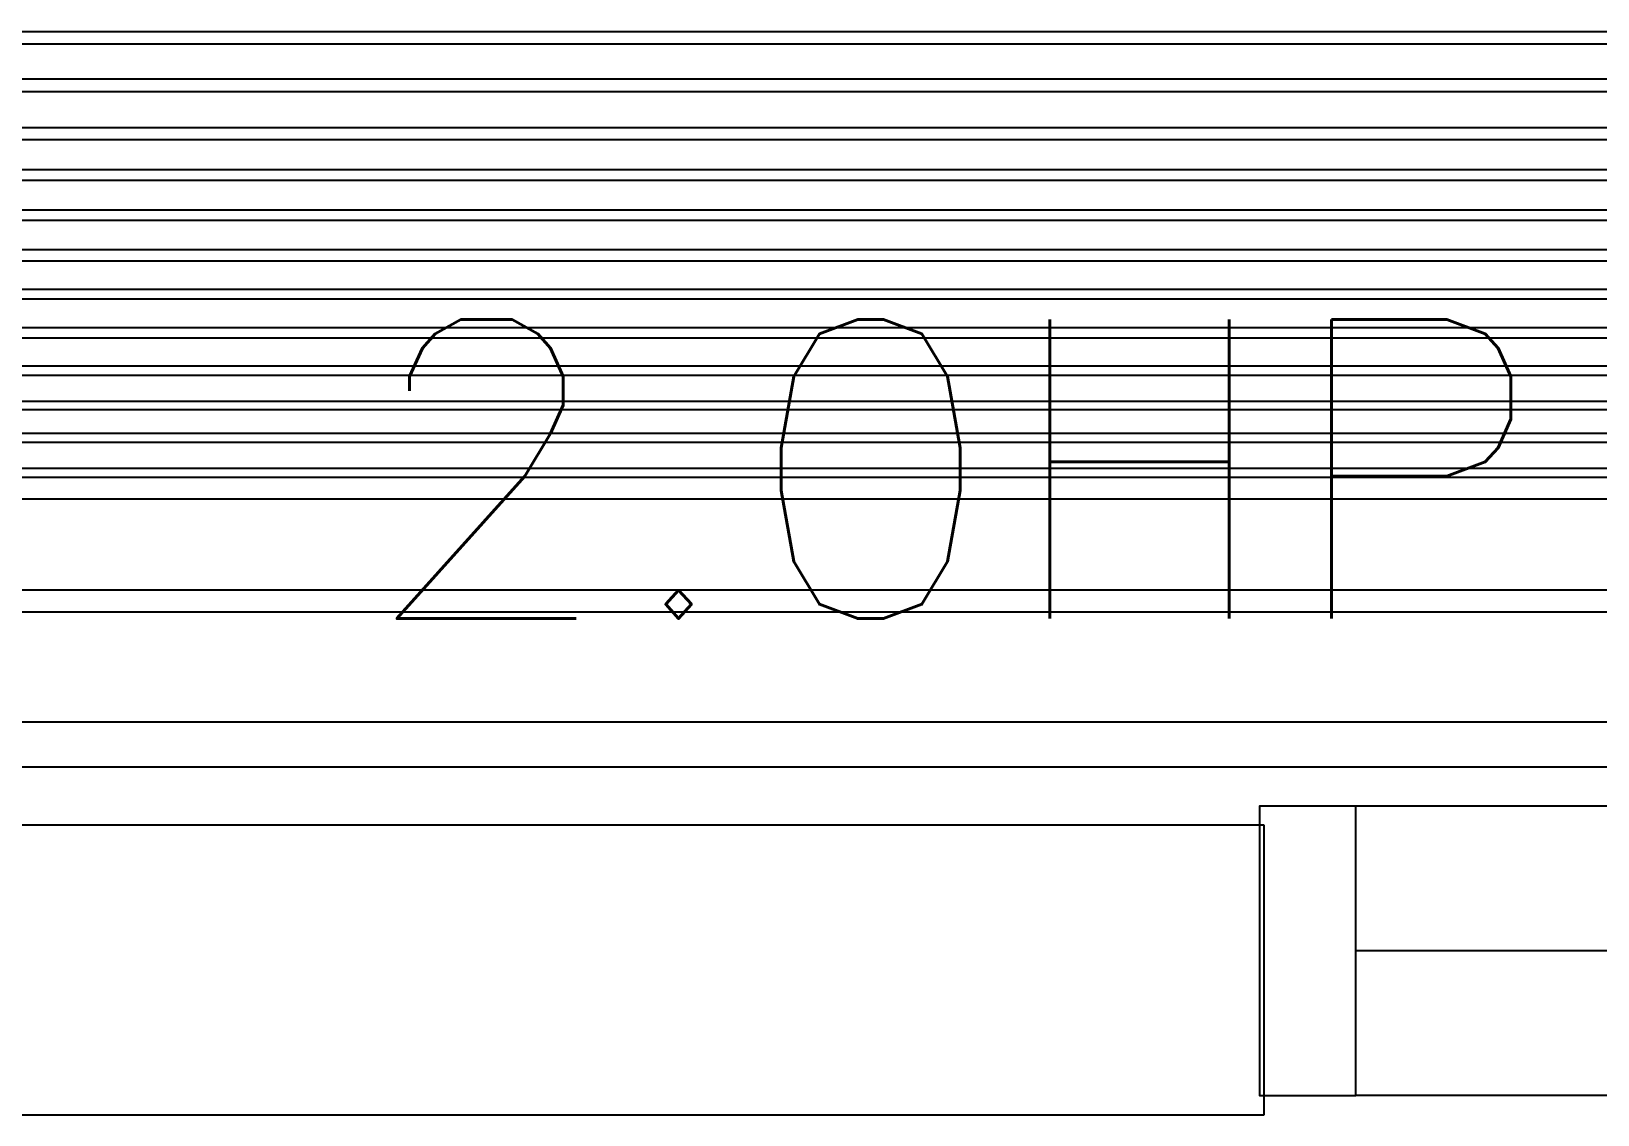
# Model space of a CAD drawing. Header units: inches. Extents: x -106706990 to 300603, y -86718466 to 1728185.
# Drawn here: x 141469 to 142281, y 39760 to 40321 of the extents above; entities that cross this region are included whole.
import ezdxf

# ---------------------------------------------------------------- set-up
doc = ezdxf.new("R2010")
doc.units = ezdxf.units.IN
doc.header["$MEASUREMENT"] = 0
for name, color, linetype in [('A-WALL', 1, 'Continuous'), ('A-WIN', 9, 'Continuous'), ('Edges', 7, 'Continuous'), ('logo', 7, 'Continuous')]:
    doc.layers.add(name, color=color, linetype=linetype)
doc.styles.add('ROMANS', font='romans.shx', dxfattribs={"width": 0.75, "height": 200})

# ---------------------------------------------------------------- blocks, each defined once
blk = doc.blocks.new('A$C04C40081')
at = {"layer": 'A-WIN', "color": 8}
for p, q in [((850, 150), (50, 150)), ((850, 75), (50, 75)), ((850, 0), (50, 0))]:
    blk.add_line(p, q, dxfattribs=at)
at = {"layer": 'A-WIN', "color": 8, "linetype": 'Continuous'}
blk.add_lwpolyline([(50, 150), (0, 150), (0, 0), (50, 0)], close=True, dxfattribs=at)
blk = doc.blocks.new('air con')
at = {"layer": 'Edges'}
for p, q in [((71.402, 41.898), (152.402, 41.898)), ((71.402, 41.095), (152.402, 41.095)), ((71.402, 39.122), (152.402, 39.122)), ((152.402, 38.724), (71.402, 38.724)), ((152.402, 37.092), (71.402, 37.092)), ((152.402, 36.701), (71.402, 36.701)), ((152.402, 36.542), (71.402, 36.542)), ((152.402, 36.078), (71.402, 36.078)), ((152.402, 35.914), (71.402, 35.914)), ((152.402, 35.493), (71.402, 35.493)), ((152.402, 35.34), (71.402, 35.34)), ((152.402, 34.877), (71.402, 34.877)), ((152.402, 34.709), (71.402, 34.709)), ((152.402, 34.207), (71.402, 34.207)), ((152.402, 34.022), (71.402, 34.022)), ((152.402, 33.51), (71.402, 33.51)), ((152.402, 33.335), (71.402, 33.335)), ((152.402, 32.826), (71.402, 32.826)), ((152.402, 32.625), (71.402, 32.625)), ((152.402, 32.098), (71.402, 32.098)), ((152.402, 31.911), (71.402, 31.911)), ((152.402, 31.378), (71.402, 31.378)), ((152.402, 31.189), (71.402, 31.189)), ((152.402, 30.654), (71.402, 30.654)), ((152.402, 30.439), (71.402, 30.439)), ((152.402, 29.791), (71.402, 29.791)), ((152.402, 29.562), (71.402, 29.562)), ((152.402, 28.935), (71.402, 28.935)), ((152.402, 28.714), (71.402, 28.714))]:
    blk.add_line(p, q, dxfattribs=at)

msp = doc.modelspace()

# ---------------------------------------------------------------- linework, layer by layer
at = {"layer": 'A-WALL', "color": 8, "linetype": 'Continuous', "ltscale": 900}
for p, q in [((142107.77, 39909.69), (139707.77, 39909.69)), ((142107.77, 39759.69), (142107.77, 39909.69)), ((139707.77, 39759.69), (142107.77, 39759.69))]:
    msp.add_line(p, q, dxfattribs=at)

# ---------------------------------------------------------------- block references
at = {"xscale": 28.92590521224616, "yscale": 28.92590521224616, "zscale": 28.92590521224616, "rotation": 180}
msp.add_blockref('air con', (145241.26, 41151.82), dxfattribs=at)
at = {"layer": 'A-WIN', "color": 8}
msp.add_blockref('A$C04C40081', (142105.35, 39769.62), dxfattribs=at)

# ---------------------------------------------------------------- texts
at = {"layer": 'logo', "color": 7, "style": 'ROMANS'}
msp.add_text('2.0HP', height=154.934, dxfattribs=at).set_placement((141638.19, 40016.88))

doc.saveas('drawing.dxf')
